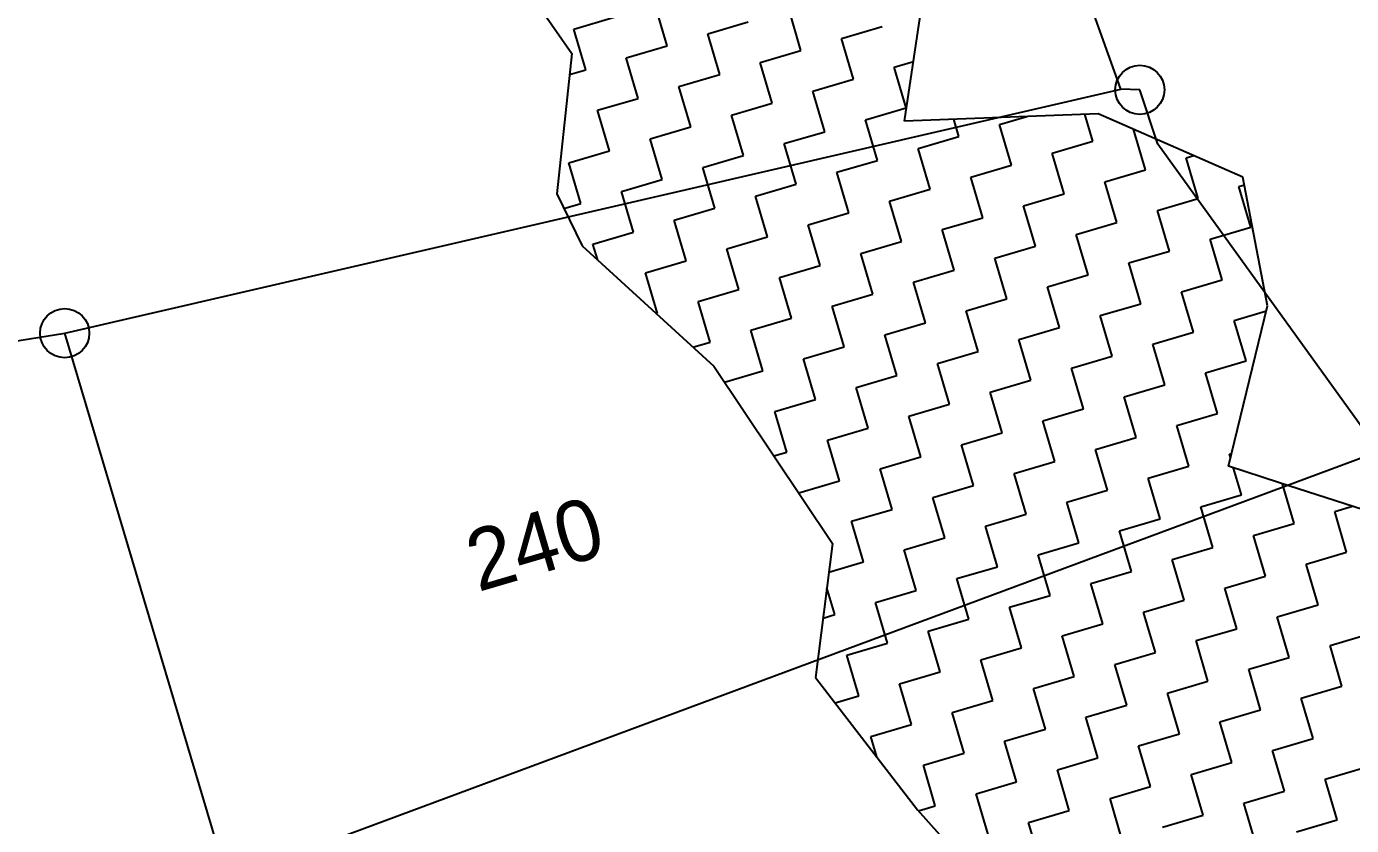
# Model space of a CAD drawing. Header units: metres. Extents: x 283645 to 285797, y 2017393 to 2020400.
# Drawn here: x 284447.7 to 284650.8, y 2018359.8 to 2018482.4 of the extents above; entities that cross this region are included whole.
import ezdxf
from ezdxf.enums import TextEntityAlignment as Align

# ---------------------------------------------------------------- set-up
doc = ezdxf.new("R2010")
doc.units = ezdxf.units.M
for name, color, linetype in [('POLY_HATCH', 12, 'Continuous'), ('POLY_PARCEL', 6, 'Continuous'), ('TEXT_PARCEL', 7, 'Continuous')]:
    doc.layers.add(name, color=color, linetype=linetype)
doc.styles.add('TEXT_MAP', font='', dxfattribs={"height": 2.5})
doc.styles.get('TEXT_MAP').set_extended_font_data('Kruti Dev 050')

msp = doc.modelspace()

# ---------------------------------------------------------------- linework, layer by layer
for centre in [(284618.36, 2018472.7), (284453.54, 2018435.37)]:
    msp.add_circle(centre, 3.77)
at = {"layer": 'POLY_HATCH'}
for p, q in [((284582.29, 2018467.91), (284587.57, 2018503.53)), ((284521.59, 2018492.18), (284531.28, 2018478.27)), ((284531.28, 2018478.27), (284528.98, 2018456.74)), ((284611.98, 2018469.03), (284582.29, 2018467.91)), ((284634.17, 2018459.31), (284611.98, 2018469.03)), ((284637.95, 2018439.58), (284634.17, 2018459.31)), ((284528.98, 2018456.74), (284532.86, 2018448.74)), ((284532.86, 2018448.74), (284553.05, 2018430.29)), ((284631.98, 2018414.94), (284637.95, 2018439.58)), ((284553.05, 2018430.29), (284571.23, 2018403.11)), ((284639.76, 2018412.4), (284631.98, 2018414.94)), ((284664.49, 2018404.44), (284639.76, 2018412.4)), ((284571.23, 2018403.11), (284568.65, 2018382.52)), ((284568.65, 2018382.52), (284584.3, 2018362.22)), ((284584.3, 2018362.22), (284598.71, 2018346.13))]:
    msp.add_line(p, q, dxfattribs=at)
at = {"layer": 'POLY_HATCH', "linetype": 'Continuous'}
for p, q in [((284545.88, 2018479.46), (284544.04, 2018485.7)), ((284566.41, 2018478.74), (284564.58, 2018484.98)), ((284531.57, 2018482.02), (284537.8, 2018483.86)), ((284552.11, 2018481.3), (284558.34, 2018483.14)), ((284572.65, 2018480.58), (284578.88, 2018482.42)), ((284533.41, 2018475.79), (284531.57, 2018482.02)), ((284553.95, 2018475.07), (284552.11, 2018481.3)), ((284574.48, 2018474.35), (284572.65, 2018480.58)), ((284539.64, 2018477.63), (284545.88, 2018479.46)), ((284560.18, 2018476.9), (284566.41, 2018478.74)), ((284541.48, 2018471.39), (284539.64, 2018477.63)), ((284562.02, 2018470.67), (284560.18, 2018476.9)), ((284580.72, 2018476.18), (284583.65, 2018477.05)), ((284582.56, 2018469.95), (284580.72, 2018476.18)), ((284530.94, 2018475.06), (284533.41, 2018475.79)), ((284547.71, 2018473.23), (284553.95, 2018475.07)), ((284568.25, 2018472.51), (284574.48, 2018474.35)), ((284549.55, 2018467), (284547.71, 2018473.23)), ((284570.09, 2018466.27), (284568.25, 2018472.51)), ((284535.24, 2018469.56), (284541.48, 2018471.39)), ((284555.78, 2018468.83), (284562.02, 2018470.67)), ((284576.32, 2018468.11), (284582.56, 2018469.95)), ((284537.08, 2018463.32), (284535.24, 2018469.56)), ((284557.62, 2018462.6), (284555.78, 2018468.83)), ((284578.16, 2018461.88), (284576.32, 2018468.11)), ((284590.63, 2018465.55), (284589.85, 2018468.2)), ((284596.86, 2018467.39), (284601.04, 2018468.62)), ((284611.17, 2018464.83), (284609.95, 2018468.96)), ((284543.32, 2018465.16), (284549.55, 2018467)), ((284563.85, 2018464.44), (284570.09, 2018466.27)), ((284598.7, 2018461.16), (284596.86, 2018467.39)), ((284619.24, 2018460.43), (284617.4, 2018466.65)), ((284545.15, 2018458.93), (284543.32, 2018465.16)), ((284565.69, 2018458.2), (284563.85, 2018464.44)), ((284584.39, 2018463.71), (284590.63, 2018465.55)), ((284604.93, 2018462.99), (284611.17, 2018464.83)), ((284530.85, 2018461.49), (284537.08, 2018463.32)), ((284551.39, 2018460.76), (284557.62, 2018462.6)), ((284571.93, 2018460.04), (284578.16, 2018461.88)), ((284586.23, 2018457.48), (284584.39, 2018463.71)), ((284606.77, 2018456.76), (284604.93, 2018462.99)), ((284625.47, 2018462.27), (284626.63, 2018462.61)), ((284627.31, 2018456.04), (284625.47, 2018462.27)), ((284532.69, 2018455.25), (284530.85, 2018461.49)), ((284553.22, 2018454.53), (284551.39, 2018460.76)), ((284573.76, 2018453.81), (284571.93, 2018460.04)), ((284592.46, 2018459.32), (284598.7, 2018461.16)), ((284613, 2018458.6), (284619.24, 2018460.43)), ((284538.92, 2018457.09), (284545.15, 2018458.93)), ((284559.46, 2018456.37), (284565.69, 2018458.2)), ((284594.3, 2018453.08), (284592.46, 2018459.32)), ((284614.84, 2018452.36), (284613, 2018458.6)), ((284633.54, 2018457.87), (284634.4, 2018458.13)), ((284635.38, 2018451.64), (284633.54, 2018457.87)), ((284540.76, 2018450.86), (284538.92, 2018457.09)), ((284561.29, 2018450.13), (284559.46, 2018456.37)), ((284580, 2018455.64), (284586.23, 2018457.48)), ((284600.53, 2018454.92), (284606.77, 2018456.76)), ((284621.07, 2018454.2), (284627.31, 2018456.04)), ((284530.08, 2018454.48), (284532.69, 2018455.25)), ((284546.99, 2018452.69), (284553.22, 2018454.53)), ((284567.53, 2018451.97), (284573.76, 2018453.81)), ((284581.83, 2018449.41), (284580, 2018455.64)), ((284602.37, 2018448.69), (284600.53, 2018454.92)), ((284622.91, 2018447.96), (284621.07, 2018454.2)), ((284548.83, 2018446.46), (284546.99, 2018452.69)), ((284569.37, 2018445.74), (284567.53, 2018451.97)), ((284588.07, 2018451.25), (284594.3, 2018453.08)), ((284608.61, 2018450.52), (284614.84, 2018452.36)), ((284534.52, 2018449.02), (284540.76, 2018450.86)), ((284555.06, 2018448.3), (284561.29, 2018450.13)), ((284589.9, 2018445.01), (284588.07, 2018451.25)), ((284610.44, 2018444.29), (284608.61, 2018450.52)), ((284629.14, 2018449.8), (284635.38, 2018451.64)), ((284630.98, 2018443.57), (284629.14, 2018449.8)), ((284535.25, 2018446.56), (284534.52, 2018449.02)), ((284556.9, 2018442.06), (284555.06, 2018448.3)), ((284575.6, 2018447.57), (284581.83, 2018449.41)), ((284596.14, 2018446.85), (284602.37, 2018448.69)), ((284616.68, 2018446.13), (284622.91, 2018447.96)), ((284542.59, 2018444.62), (284548.83, 2018446.46)), ((284563.13, 2018443.9), (284569.37, 2018445.74)), ((284577.44, 2018441.34), (284575.6, 2018447.57)), ((284597.98, 2018440.62), (284596.14, 2018446.85)), ((284618.51, 2018439.89), (284616.68, 2018446.13)), ((284544.43, 2018438.39), (284542.59, 2018444.62)), ((284564.97, 2018437.66), (284563.13, 2018443.9)), ((284583.67, 2018443.18), (284589.9, 2018445.01)), ((284604.21, 2018442.45), (284610.44, 2018444.29)), ((284624.75, 2018441.73), (284630.98, 2018443.57)), ((284550.66, 2018440.22), (284556.9, 2018442.06)), ((284585.51, 2018436.94), (284583.67, 2018443.18)), ((284606.05, 2018436.22), (284604.21, 2018442.45)), ((284626.58, 2018435.5), (284624.75, 2018441.73)), ((284552.5, 2018433.99), (284550.66, 2018440.22)), ((284571.2, 2018439.5), (284577.44, 2018441.34)), ((284573.04, 2018433.27), (284571.2, 2018439.5)), ((284591.74, 2018438.78), (284597.98, 2018440.62)), ((284612.28, 2018438.06), (284618.51, 2018439.89)), ((284544.25, 2018438.33), (284544.43, 2018438.39)), ((284558.74, 2018435.83), (284564.97, 2018437.66)), ((284593.58, 2018432.55), (284591.74, 2018438.78)), ((284614.12, 2018431.82), (284612.28, 2018438.06)), ((284632.82, 2018437.33), (284637.76, 2018438.79)), ((284560.57, 2018429.59), (284558.74, 2018435.83)), ((284579.27, 2018435.11), (284585.51, 2018436.94)), ((284599.81, 2018434.38), (284606.05, 2018436.22)), ((284620.35, 2018433.66), (284626.58, 2018435.5)), ((284634.66, 2018431.1), (284632.82, 2018437.33)), ((284549.85, 2018433.21), (284552.5, 2018433.99)), ((284581.11, 2018428.87), (284579.27, 2018435.11)), ((284601.65, 2018428.15), (284599.81, 2018434.38)), ((284622.19, 2018427.43), (284620.35, 2018433.66)), ((284566.81, 2018431.43), (284573.04, 2018433.27)), ((284568.64, 2018425.2), (284566.81, 2018431.43)), ((284587.34, 2018430.71), (284593.58, 2018432.55)), ((284607.88, 2018429.99), (284614.12, 2018431.82)), ((284554.68, 2018427.86), (284560.57, 2018429.59)), ((284589.18, 2018424.47), (284587.34, 2018430.71)), ((284609.72, 2018423.75), (284607.88, 2018429.99)), ((284628.42, 2018429.26), (284634.66, 2018431.1)), ((284574.88, 2018427.03), (284581.11, 2018428.87)), ((284595.42, 2018426.31), (284601.65, 2018428.15)), ((284615.95, 2018425.59), (284622.19, 2018427.43)), ((284630.26, 2018423.03), (284628.42, 2018429.26)), ((284576.71, 2018420.8), (284574.88, 2018427.03)), ((284597.25, 2018420.08), (284595.42, 2018426.31)), ((284617.79, 2018419.36), (284615.95, 2018425.59)), ((284562.41, 2018423.36), (284568.64, 2018425.2)), ((284564.25, 2018417.13), (284562.41, 2018423.36)), ((284582.95, 2018422.64), (284589.18, 2018424.47)), ((284603.49, 2018421.92), (284609.72, 2018423.75)), ((284584.79, 2018416.4), (284582.95, 2018422.64)), ((284605.32, 2018415.68), (284603.49, 2018421.92)), ((284624.03, 2018421.19), (284630.26, 2018423.03)), ((284625.86, 2018414.96), (284624.03, 2018421.19)), ((284570.48, 2018418.96), (284576.71, 2018420.8)), ((284591.02, 2018418.24), (284597.25, 2018420.08)), ((284611.56, 2018417.52), (284617.79, 2018419.36)), ((284562.25, 2018416.54), (284564.25, 2018417.13)), ((284572.32, 2018412.73), (284570.48, 2018418.96)), ((284592.86, 2018412.01), (284591.02, 2018418.24)), ((284613.39, 2018411.28), (284611.56, 2018417.52)), ((284578.55, 2018414.57), (284584.79, 2018416.4)), ((284599.09, 2018413.84), (284605.32, 2018415.68)), ((284632.1, 2018416.8), (284632.46, 2018416.9)), ((284632.28, 2018416.17), (284632.1, 2018416.8)), ((284580.39, 2018408.33), (284578.55, 2018414.57)), ((284600.93, 2018407.61), (284599.09, 2018413.84)), ((284619.63, 2018413.12), (284625.86, 2018414.96)), ((284621.47, 2018406.89), (284619.63, 2018413.12)), ((284633.93, 2018410.56), (284632.72, 2018414.67)), ((284566.08, 2018410.89), (284572.32, 2018412.73)), ((284586.62, 2018410.17), (284592.86, 2018412.01)), ((284607.16, 2018409.45), (284613.39, 2018411.28)), ((284642, 2018406.17), (284640.21, 2018412.26)), ((284566.13, 2018410.74), (284566.08, 2018410.89)), ((284588.46, 2018403.94), (284586.62, 2018410.17)), ((284609, 2018403.21), (284607.16, 2018409.45)), ((284627.7, 2018408.72), (284633.93, 2018410.56)), ((284574.15, 2018406.5), (284580.39, 2018408.33)), ((284594.69, 2018405.77), (284600.93, 2018407.61)), ((284629.54, 2018402.49), (284627.7, 2018408.72)), ((284648.24, 2018408), (284650.95, 2018408.8)), ((284650.07, 2018401.77), (284648.24, 2018408)), ((284575.99, 2018400.26), (284574.15, 2018406.5)), ((284596.53, 2018399.54), (284594.69, 2018405.77)), ((284615.23, 2018405.05), (284621.47, 2018406.89)), ((284617.07, 2018398.82), (284615.23, 2018405.05)), ((284635.77, 2018404.33), (284642, 2018406.17)), ((284582.23, 2018402.1), (284588.46, 2018403.94)), ((284602.76, 2018401.38), (284609, 2018403.21)), ((284637.61, 2018398.09), (284635.77, 2018404.33)), ((284584.06, 2018395.87), (284582.23, 2018402.1)), ((284604.6, 2018395.14), (284602.76, 2018401.38)), ((284623.3, 2018400.65), (284629.54, 2018402.49)), ((284643.84, 2018399.93), (284650.07, 2018401.77)), ((284570.68, 2018398.7), (284575.99, 2018400.26)), ((284590.3, 2018397.7), (284596.53, 2018399.54)), ((284625.14, 2018394.42), (284623.3, 2018400.65)), ((284645.68, 2018393.7), (284643.84, 2018399.93)), ((284592.13, 2018391.47), (284590.3, 2018397.7)), ((284610.83, 2018396.98), (284617.07, 2018398.82)), ((284612.67, 2018390.75), (284610.83, 2018396.98)), ((284631.37, 2018396.26), (284637.61, 2018398.09)), ((284571.59, 2018392.19), (284570.38, 2018396.31)), ((284577.83, 2018394.03), (284584.06, 2018395.87)), ((284598.37, 2018393.31), (284604.6, 2018395.14)), ((284633.21, 2018390.02), (284631.37, 2018396.26)), ((284579.67, 2018387.79), (284577.83, 2018394.03)), ((284600.2, 2018387.07), (284598.37, 2018393.31)), ((284618.91, 2018392.58), (284625.14, 2018394.42)), ((284639.44, 2018391.86), (284645.68, 2018393.7)), ((284569.8, 2018391.66), (284571.59, 2018392.19)), ((284585.9, 2018389.63), (284592.13, 2018391.47)), ((284606.44, 2018388.91), (284612.67, 2018390.75)), ((284620.74, 2018386.35), (284618.91, 2018392.58)), ((284641.28, 2018385.63), (284639.44, 2018391.86)), ((284587.74, 2018383.4), (284585.9, 2018389.63)), ((284608.28, 2018382.67), (284606.44, 2018388.91)), ((284626.98, 2018388.19), (284633.21, 2018390.02)), ((284647.52, 2018387.46), (284653.75, 2018389.3)), ((284573.43, 2018385.96), (284579.67, 2018387.79)), ((284593.97, 2018385.23), (284600.2, 2018387.07)), ((284628.81, 2018381.95), (284626.98, 2018388.19)), ((284649.35, 2018381.23), (284647.52, 2018387.46)), ((284575.27, 2018379.72), (284573.43, 2018385.96)), ((284595.81, 2018379), (284593.97, 2018385.23)), ((284614.51, 2018384.51), (284620.74, 2018386.35)), ((284635.05, 2018383.79), (284641.28, 2018385.63)), ((284581.5, 2018381.56), (284587.74, 2018383.4)), ((284602.04, 2018380.84), (284608.28, 2018382.67)), ((284616.35, 2018378.28), (284614.51, 2018384.51)), ((284636.88, 2018377.56), (284635.05, 2018383.79)), ((284583.34, 2018375.33), (284581.5, 2018381.56)), ((284603.88, 2018374.6), (284602.04, 2018380.84)), ((284622.58, 2018380.12), (284628.81, 2018381.95)), ((284643.12, 2018379.39), (284649.35, 2018381.23)), ((284571.64, 2018378.65), (284575.27, 2018379.72)), ((284589.57, 2018377.16), (284595.81, 2018379)), ((284624.42, 2018373.88), (284622.58, 2018380.12)), ((284644.96, 2018373.16), (284643.12, 2018379.39)), ((284591.41, 2018370.93), (284589.57, 2018377.16)), ((284610.11, 2018376.44), (284616.35, 2018378.28)), ((284630.65, 2018375.72), (284636.88, 2018377.56)), ((284577.11, 2018373.49), (284583.34, 2018375.33)), ((284597.64, 2018372.77), (284603.88, 2018374.6)), ((284611.95, 2018370.21), (284610.11, 2018376.44)), ((284632.49, 2018369.48), (284630.65, 2018375.72)), ((284578.03, 2018370.36), (284577.11, 2018373.49)), ((284599.48, 2018366.53), (284597.64, 2018372.77)), ((284618.18, 2018372.04), (284624.42, 2018373.88)), ((284638.72, 2018371.32), (284644.96, 2018373.16)), ((284585.18, 2018369.09), (284591.41, 2018370.93)), ((284620.02, 2018365.81), (284618.18, 2018372.04)), ((284640.56, 2018365.09), (284638.72, 2018371.32)), ((284587.01, 2018362.86), (284585.18, 2018369.09)), ((284605.72, 2018368.37), (284611.95, 2018370.21)), ((284607.55, 2018362.14), (284605.72, 2018368.37)), ((284626.25, 2018367.65), (284632.49, 2018369.48)), ((284646.79, 2018366.93), (284653.03, 2018368.76)), ((284593.25, 2018364.7), (284599.48, 2018366.53)), ((284628.09, 2018361.41), (284626.25, 2018367.65)), ((284648.63, 2018360.69), (284646.79, 2018366.93)), ((284595.09, 2018358.46), (284593.25, 2018364.7)), ((284613.79, 2018363.97), (284620.02, 2018365.81)), ((284634.33, 2018363.25), (284640.56, 2018365.09)), ((284584.42, 2018362.09), (284587.01, 2018362.86)), ((284615.62, 2018357.74), (284613.79, 2018363.97)), ((284636.16, 2018357.02), (284634.33, 2018363.25)), ((284601.32, 2018360.3), (284607.55, 2018362.14)), ((284603.16, 2018354.07), (284601.32, 2018360.3)), ((284621.86, 2018359.58), (284628.09, 2018361.41)), ((284642.4, 2018358.85), (284648.63, 2018360.69))]:
    msp.add_line(p, q, dxfattribs=at)
at = {"layer": 'POLY_PARCEL'}
for p, q in [((284615.43, 2018472.81), (284609.95, 2018488.14)), ((284453.54, 2018435.37), (284615.43, 2018472.81)), ((284618.36, 2018472.7), (284615.43, 2018472.81)), ((284621.13, 2018464.36), (284618.36, 2018472.7)), ((284655.05, 2018417.24), (284621.13, 2018464.36)), ((284389.09, 2018425.01), (284453.54, 2018435.37)), ((284478.46, 2018351.63), (284453.54, 2018435.37)), ((284478.46, 2018351.63), (284655.05, 2018417.24))]:
    msp.add_line(p, q, dxfattribs=at)

# ---------------------------------------------------------------- texts
at = {"layer": 'TEXT_PARCEL', "style": 'TEXT_MAP'}
msp.add_text('240', height=9.358, rotation=16.4202, dxfattribs=at).set_placement((284525.59, 2018403.07), align=Align.MIDDLE)

doc.saveas('drawing.dxf')
